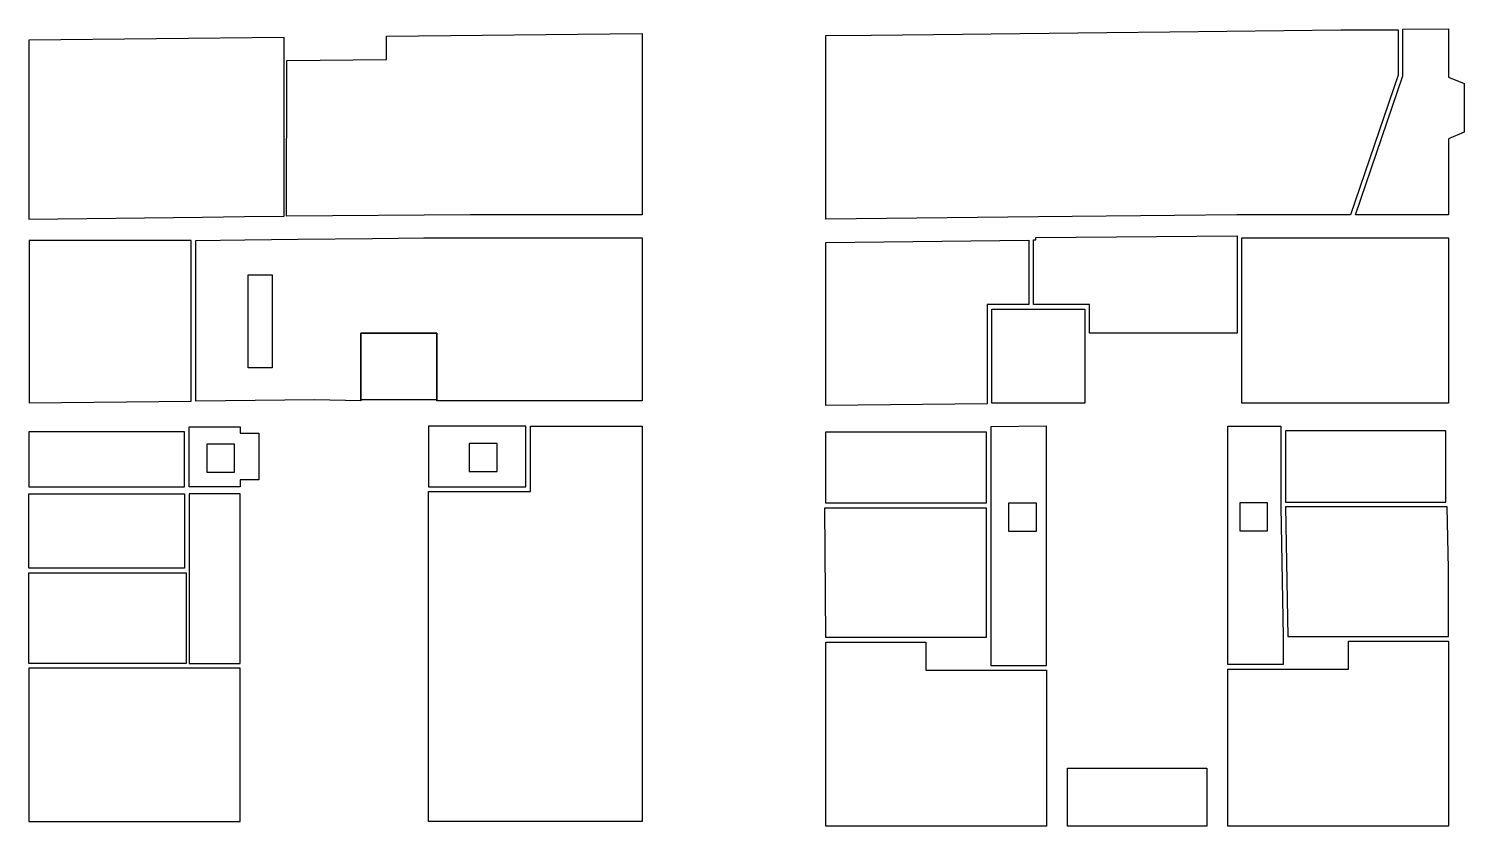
# Model space of a CAD drawing. Header units: millimetres. Extents: x 584 to 31478, y 240 to 17389.
import ezdxf

# ---------------------------------------------------------------- set-up
doc = ezdxf.new("R2010")
doc.units = ezdxf.units.MM
doc.layers.add('AREE LEONARDO', color=7, linetype='Continuous')

msp = doc.modelspace()

# ---------------------------------------------------------------- linework, layer by layer
at = {"layer": 'AREE LEONARDO', "color": 5}
for points in [[(17738, 13292), (17738, 17242), (18724, 17253), (20055, 17267), (23782, 17308), (25142, 17322), (28824, 17364), (30056, 17364), (30056, 16390), (29032, 13390), (26583, 13389), (25238, 13376), (22306, 13348)], [(584, 13293), (4327, 13339), (5227, 13351), (6083, 13358), (6083, 15181), (6083, 17203), (584, 17143)], [(6139, 16704), (8284, 16727), (8284, 17228), (13784, 17288), (13784, 13390), (10084, 13390), (6133, 13358)], [(4083, 12836), (590, 12836), (590, 9342), (4083, 9378)], [(4183, 9379), (4183, 12838), (5233, 12851), (6384, 12864), (7984, 12879), (9084, 12890), (10084, 12890), (13784, 12890), (13784, 9390), (11384, 9390), (9365, 9390), (9365, 10840), (7734, 10840), (7734, 9390), (6734, 9406)], [(17738, 12792), (22107, 12846), (22107, 11456), (21210, 11456), (21210, 9327), (17738, 9290)], [(22207, 11456), (22207, 12847), (22260, 12848), (22260, 12898), (26588, 12938), (26588, 10840), (23410, 10840), (23410, 11456)], [(26688, 12890), (31138, 12890), (31138, 9340), (26688, 9340)], [(9184, 340), (9184, 7440), (11384, 7440), (11384, 8840), (13784, 8840), (13784, 5729), (13784, 340)], [(21288, 3697), (22488, 3697), (22488, 8840), (21288, 8828), (21288, 8340), (21288, 7090), (21288, 4297)], [(26388, 8840), (27531, 8840), (27531, 7111), (27583, 4318), (27583, 3718), (26388, 3718)], [(5134, 7390), (4034, 7390), (4034, 3740), (5134, 3740)], [(27631, 7111), (27683, 4318), (31138, 4318), (31138, 5774), (31109, 7111)], [(17716, 7090), (21188, 7090), (21188, 4297), (17738, 4297)], [(584, 5690), (3974, 5690), (3974, 3740), (584, 3740)], [(17738, 4197), (19888, 4197), (19888, 3597), (22488, 3597), (22488, 240), (17738, 240)], [(28983, 4218), (31138, 4218), (31138, 240), (26388, 240), (26388, 3618), (27583, 3618), (28983, 3618)], [(584, 340), (5134, 340), (5134, 3640), (584, 3640)], [(22938, 1490), (25938, 1490), (25938, 240), (22938, 240)]]:
    msp.add_lwpolyline(points, close=True, dxfattribs=at)
at = {"layer": 'AREE LEONARDO', "color": 3}
for points in [[(30155, 17378), (31138, 17389), (31138, 16349), (31478, 16208), (31478, 15165), (31138, 15024), (31138, 13390), (29138, 13390), (30156, 16373)], [(21310, 11356), (23310, 11356), (23310, 9340), (21310, 9340)], [(584, 7540), (3934, 7540), (3934, 8719), (584, 8719)], [(17738, 8719), (21188, 8719), (21188, 7190), (17738, 7190)], [(31081, 8740), (27631, 8740), (27631, 7211), (31081, 7211)], [(584, 7389), (3934, 7389), (3934, 5790), (584, 5790)]]:
    msp.add_lwpolyline(points, close=True, dxfattribs=at)
at = {"layer": 'AREE LEONARDO', "color": 2}
msp.add_lwpolyline([(5303, 12095), (5821, 12095), (5821, 10100), (5303, 10100)], close=True, dxfattribs=at)
at = {"layer": 'AREE LEONARDO', "color": 8}
msp.add_lwpolyline([(7734, 10840), (9365, 10840), (9365, 9408), (7734, 9408)], close=True, dxfattribs=at)
at = {"layer": 'AREE LEONARDO', "color": 6}
for points in [[(4034, 8828), (5134, 8828), (5134, 8690), (5534, 8690), (5534, 7690), (5134, 7690), (5134, 7540), (4034, 7540)], [(9184, 8840), (9184, 7540), (11284, 7540), (11284, 8840)]]:
    msp.add_lwpolyline(points, close=True, dxfattribs=at)
at = {"layer": 'AREE LEONARDO', "color": 1}
for points in [[(4414, 7856), (5014, 7856), (5014, 8456), (4414, 8456)], [(10064, 7868), (10664, 7868), (10664, 8468), (10064, 8468)], [(21668, 6585), (22268, 6585), (22268, 7185), (21668, 7185)], [(26645, 6592), (27245, 6592), (27245, 7192), (26645, 7192)]]:
    msp.add_lwpolyline(points, close=True, dxfattribs=at)

doc.saveas('drawing.dxf')
